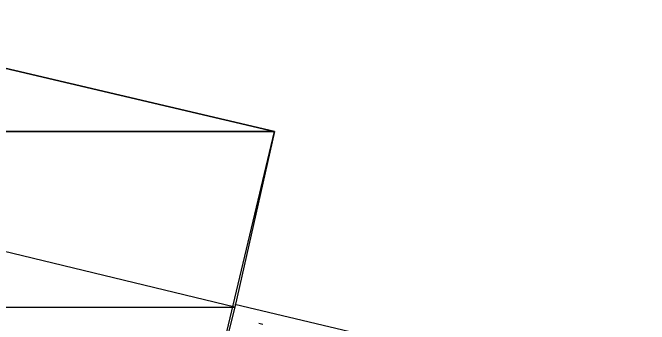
# Model space of a CAD drawing. Header units: feet. Extents: x -84 to 198, y -22 to 181.
# Drawn here: x 126.571 to 129.56, y 125.138 to 126.602 of the extents above; entities that cross this region are included whole.
import ezdxf

# ---------------------------------------------------------------- set-up
doc = ezdxf.new("R2010")
doc.units = ezdxf.units.FT
doc.layers.add('A-LINEA', color=7, linetype='CONTINUOUS')
doc.layers.add('A-MURO-CONCRETO', color=8, linetype='CONTINUOUS')

msp = doc.modelspace()

# ---------------------------------------------------------------- linework, layer by layer
at = {"layer": 'A-LINEA'}
for p, q in [((135.4933, 123.3644), (127.6133, 125.2311)), ((127.7268, 125.1428), (127.7451, 125.1384))]:
    msp.add_line(p, q, dxfattribs=at)
msp.add_lwpolyline([(127.4133, 124.4178), (127.8, 126.0444), (124.4, 126.8444), (124.0133, 125.2178), (127.4133, 124.4178)], dxfattribs=at)
at = {"layer": 'A-MURO-CONCRETO'}
for points in [[(124.4, 126.8444), (127.8, 126.0444), (124.2, 126.0444), (124.4, 126.8444), (124.4, 126.8444)], [(124.2, 126.0444), (124.0133, 125.2178), (127.6133, 125.2178), (124.2, 126.0444)], [(124.2, 126.0444), (127.8, 126.0444), (127.6133, 125.2178), (124.2, 126.0444), (124.2, 126.0444)], [(124.0133, 125.2178), (127.6133, 125.2178), (127.4133, 124.4178), (124.0133, 125.2178), (124.0133, 125.2178)]]:
    msp.add_lwpolyline(points, dxfattribs=at)

doc.saveas('drawing.dxf')
